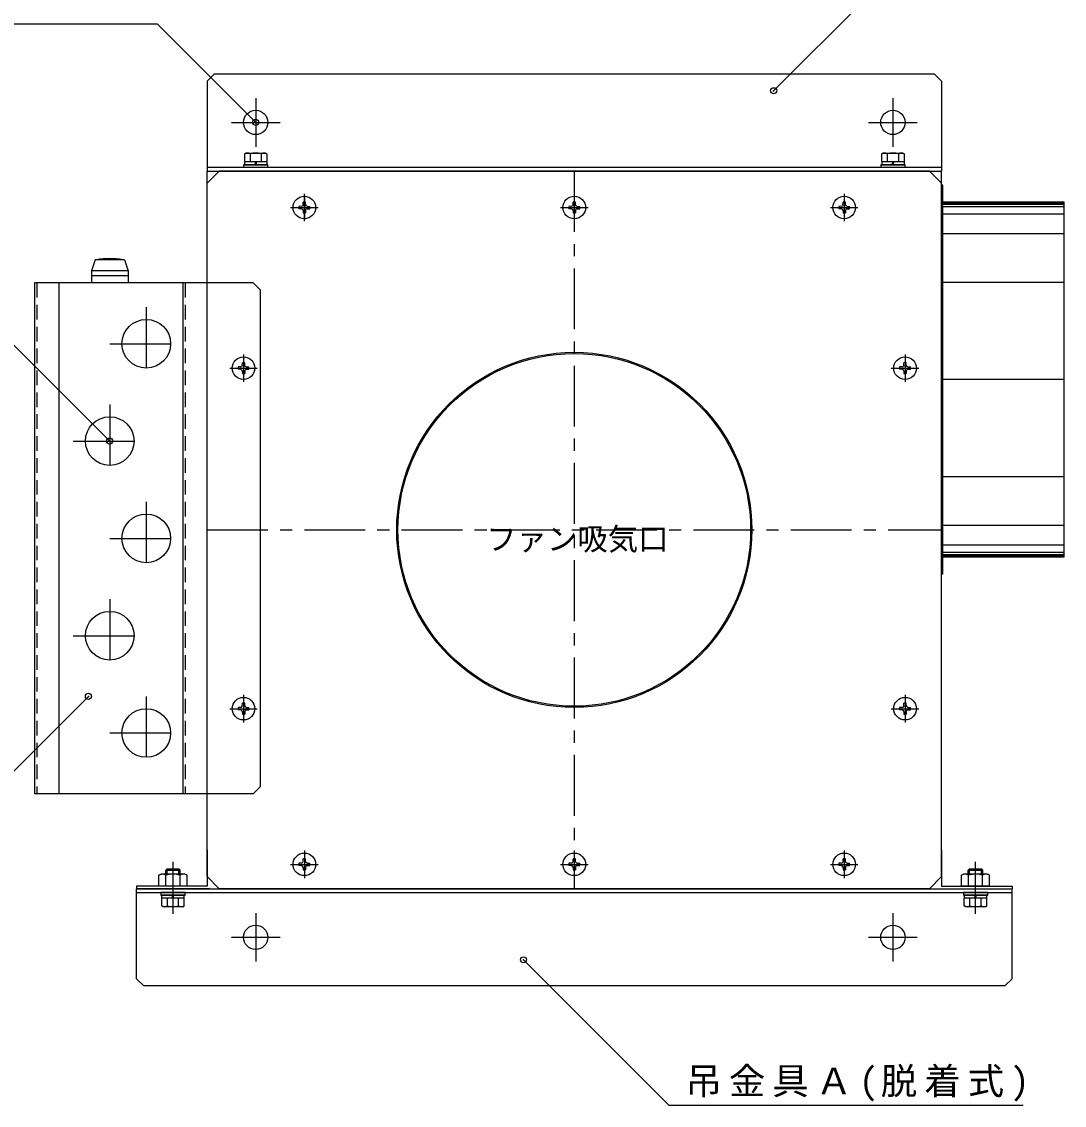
# Model space of a CAD drawing. Units: millimetres, scale not verified. Extents: x -1999 to 2121, y -738 to 667.
# Drawn here: x 429.7 to 858.4, y -32.7 to 412.8 of the extents above; entities that cross this region are included whole.
import ezdxf
from ezdxf.enums import TextEntityAlignment as Align

# ---------------------------------------------------------------- set-up
doc = ezdxf.new("R2010")
doc.units = ezdxf.units.MM
doc.header["$LTSCALE"] = 5
doc.header["$PDMODE"] = 32
doc.header["$PDSIZE"] = 2.5
for name, pattern in [('CHAIN1', [8, 5, -1, 1, -1]), ('CHAIN2', [12, 9, -1, 1, -1]), ('DASHED1', [1.8, 1.2, -0.6])]:
    doc.linetypes.add(name, pattern=pattern)
doc.layers.add('0-0', color=7, linetype='Continuous')
doc.styles.add('ＭＳ ゴシック', font='')
doc.styles.get('ＭＳ ゴシック').set_extended_font_data('MS Gothic')

msp = doc.modelspace()

# ---------------------------------------------------------------- linework, layer by layer
at = {"layer": '0-0', "color": 4}
for p, q in [((738.921, 384.366), (776.268, 421.712)), ((485.611, 411.687), (311.042, 411.687)), ((525.94, 371.358), (485.611, 411.687)), ((508.94, 391.358), (505.94, 388.358)), ((505.94, 388.358), (505.94, 351.358)), ((521.94, 358.758), (521.321, 358.401)), ((521.321, 358.401), (521.321, 355.258)), ((521.94, 358.758), (529.94, 358.758)), ((523.63, 358.401), (523.63, 355.258)), ((528.249, 358.401), (528.249, 355.258)), ((529.94, 358.758), (530.558, 358.401)), ((530.558, 358.401), (530.558, 355.258)), ((783.94, 358.758), (783.321, 358.401)), ((783.321, 358.401), (783.321, 355.258)), ((783.94, 358.758), (791.94, 358.758)), ((785.63, 358.401), (785.63, 355.258)), ((790.249, 358.401), (790.249, 355.258)), ((791.94, 358.758), (792.559, 358.401)), ((792.559, 358.401), (792.559, 355.258)), ((505.94, 352.958), (807.94, 352.958)), ((530.94, 353.958), (520.94, 353.958)), ((520.94, 353.958), (520.94, 352.958)), ((520.94, 352.958), (530.94, 352.958)), ((521.321, 355.258), (530.558, 355.258)), ((521.34, 355.258), (530.54, 355.258)), ((521.34, 355.258), (521.34, 353.958)), ((521.34, 353.958), (530.54, 353.958)), ((525.914, 355.258), (525.566, 353.958)), ((525.94, 354.458), (525.94, 354.458)), ((526.314, 355.258), (525.966, 353.958)), ((527.19, 354.458), (527.19, 354.458)), ((530.54, 355.258), (530.54, 353.958)), ((530.94, 352.958), (530.94, 353.958)), ((792.94, 353.958), (782.94, 353.958)), ((782.94, 353.958), (782.94, 352.958)), ((782.94, 352.958), (792.94, 352.958)), ((783.321, 355.258), (792.559, 355.258)), ((783.34, 355.258), (792.54, 355.258)), ((783.34, 355.258), (783.34, 353.958)), ((783.34, 353.958), (792.54, 353.958)), ((787.914, 355.258), (787.566, 353.958)), ((787.94, 354.458), (787.94, 354.458)), ((788.314, 355.258), (787.966, 353.958)), ((789.19, 354.458), (789.19, 354.458)), ((792.54, 355.258), (792.54, 353.958)), ((792.94, 352.958), (792.94, 353.958)), ((545.43, 337.459), (545.447, 338.578)), ((546.442, 337.459), (546.426, 338.578)), ((656.43, 337.459), (656.447, 338.578)), ((657.442, 337.459), (657.426, 338.578)), ((767.43, 337.459), (767.447, 338.578)), ((768.442, 337.459), (768.426, 338.578)), ((544.836, 336.865), (543.717, 336.848)), ((544.836, 335.852), (543.717, 335.869)), ((544.836, 336.865), (545.242, 337.053)), ((544.836, 335.852), (545.242, 335.664)), ((545.43, 337.459), (545.242, 337.053)), ((545.43, 335.258), (545.242, 335.664)), ((545.43, 335.258), (545.447, 334.139)), ((546.442, 335.258), (546.426, 334.139)), ((546.442, 337.459), (546.631, 337.053)), ((546.442, 335.258), (546.631, 335.664)), ((547.036, 336.865), (546.631, 337.053)), ((547.036, 335.852), (546.631, 335.664)), ((547.036, 336.865), (548.155, 336.848)), ((547.036, 335.852), (548.155, 335.869)), ((655.836, 336.865), (654.717, 336.848)), ((655.836, 335.852), (654.717, 335.869)), ((655.836, 336.865), (656.242, 337.053)), ((655.836, 335.852), (656.242, 335.664)), ((656.43, 337.459), (656.242, 337.053)), ((656.43, 335.258), (656.242, 335.664)), ((656.43, 335.258), (656.447, 334.139)), ((657.442, 335.258), (657.426, 334.139)), ((657.442, 337.459), (657.631, 337.053)), ((657.442, 335.258), (657.631, 335.664)), ((658.036, 336.865), (657.631, 337.053)), ((658.036, 335.852), (657.631, 335.664)), ((658.036, 336.865), (659.155, 336.848)), ((658.036, 335.852), (659.155, 335.869)), ((766.836, 336.865), (765.717, 336.848)), ((766.836, 335.852), (765.717, 335.869)), ((766.836, 336.865), (767.242, 337.053)), ((766.836, 335.852), (767.242, 335.664)), ((767.43, 337.459), (767.242, 337.053)), ((767.43, 335.258), (767.242, 335.664)), ((767.43, 335.258), (767.447, 334.139)), ((768.442, 335.258), (768.426, 334.139)), ((768.442, 337.459), (768.631, 337.053)), ((768.442, 335.258), (768.631, 335.664)), ((769.036, 336.865), (768.631, 337.053)), ((769.036, 335.852), (768.631, 335.664)), ((769.036, 336.865), (770.155, 336.848)), ((769.036, 335.852), (770.155, 335.869)), ((465.94, 240.358), (424.477, 281.821)), ((520.434, 271.459), (520.45, 272.578)), ((521.446, 271.459), (521.429, 272.578)), ((792.434, 271.459), (792.45, 272.578)), ((793.446, 271.459), (793.429, 272.578)), ((519.84, 270.865), (518.72, 270.848)), ((519.84, 269.852), (518.72, 269.869)), ((519.84, 270.865), (520.245, 271.053)), ((519.84, 269.852), (520.245, 269.664)), ((520.434, 271.459), (520.245, 271.053)), ((520.434, 269.258), (520.245, 269.664)), ((520.434, 269.258), (520.45, 268.139)), ((521.446, 269.258), (521.429, 268.139)), ((521.446, 271.459), (521.634, 271.053)), ((521.446, 269.258), (521.634, 269.664)), ((522.04, 270.865), (521.634, 271.053)), ((522.04, 269.852), (521.634, 269.664)), ((522.04, 270.865), (523.159, 270.848)), ((522.04, 269.852), (523.159, 269.869)), ((791.84, 270.865), (790.72, 270.848)), ((791.84, 269.852), (790.72, 269.869)), ((791.84, 270.865), (792.245, 271.053)), ((791.84, 269.852), (792.245, 269.664)), ((792.434, 271.459), (792.245, 271.053)), ((792.434, 269.258), (792.245, 269.664)), ((792.434, 269.258), (792.45, 268.139)), ((793.446, 269.258), (793.429, 268.139)), ((793.446, 271.459), (793.634, 271.053)), ((793.446, 269.258), (793.634, 269.664)), ((794.04, 270.865), (793.634, 271.053)), ((794.04, 269.852), (793.634, 269.664)), ((794.04, 270.865), (795.159, 270.848)), ((794.04, 269.852), (795.159, 269.869)), ((457.169, 135.419), (419.283, 97.534)), ((519.84, 130.865), (518.72, 130.848)), ((519.84, 129.852), (518.72, 129.869)), ((519.84, 130.865), (520.245, 131.053)), ((519.84, 129.852), (520.245, 129.664)), ((520.434, 131.459), (520.245, 131.053)), ((520.434, 129.258), (520.245, 129.664)), ((520.434, 131.459), (520.45, 132.578)), ((520.434, 129.258), (520.45, 128.139)), ((521.446, 131.459), (521.429, 132.578)), ((521.446, 129.258), (521.429, 128.139)), ((521.446, 131.459), (521.634, 131.053)), ((521.446, 129.258), (521.634, 129.664)), ((522.04, 130.865), (521.634, 131.053)), ((522.04, 129.852), (521.634, 129.664)), ((522.04, 130.865), (523.159, 130.848)), ((522.04, 129.852), (523.159, 129.869)), ((791.84, 130.865), (790.72, 130.848)), ((791.84, 129.852), (790.72, 129.869)), ((791.84, 130.865), (792.245, 131.053)), ((791.84, 129.852), (792.245, 129.664)), ((792.434, 131.459), (792.245, 131.053)), ((792.434, 129.258), (792.245, 129.664)), ((792.434, 131.459), (792.45, 132.578)), ((792.434, 129.258), (792.45, 128.139)), ((793.446, 131.459), (793.429, 132.578)), ((793.446, 129.258), (793.429, 128.139)), ((793.446, 131.459), (793.634, 131.053)), ((793.446, 129.258), (793.634, 129.664)), ((794.04, 130.865), (793.634, 131.053)), ((794.04, 129.852), (793.634, 129.664)), ((794.04, 130.865), (795.159, 130.848)), ((794.04, 129.852), (795.159, 129.869)), ((544.84, 66.865), (543.72, 66.848)), ((544.84, 66.865), (545.245, 67.053)), ((545.434, 67.459), (545.245, 67.053)), ((545.434, 67.459), (545.45, 68.578)), ((546.446, 67.459), (546.429, 68.578)), ((546.446, 67.459), (546.634, 67.053)), ((547.04, 66.865), (546.634, 67.053)), ((547.04, 66.865), (548.159, 66.848)), ((655.84, 66.865), (654.72, 66.848)), ((655.84, 66.865), (656.245, 67.053)), ((656.434, 67.459), (656.245, 67.053)), ((656.434, 67.459), (656.45, 68.578)), ((657.446, 67.459), (657.429, 68.578)), ((657.446, 67.459), (657.634, 67.053)), ((658.04, 66.865), (657.634, 67.053)), ((658.04, 66.865), (659.159, 66.848)), ((766.84, 66.865), (765.72, 66.848)), ((766.84, 66.865), (767.245, 67.053)), ((767.434, 67.459), (767.245, 67.053)), ((767.434, 67.459), (767.45, 68.578)), ((768.446, 67.459), (768.429, 68.578)), ((768.446, 67.459), (768.634, 67.053)), ((769.04, 66.865), (768.634, 67.053)), ((769.04, 66.865), (770.159, 66.848)), ((488.94, 63.917), (489.481, 64.458)), ((488.94, 63.917), (494.94, 63.917)), ((488.94, 62.358), (488.94, 63.917)), ((489.481, 64.458), (494.398, 64.458)), ((489.481, 62.358), (489.481, 64.458)), ((490.69, 64.458), (490.69, 64.458)), ((491.94, 64.458), (491.94, 64.458)), ((494.398, 64.458), (494.94, 63.917)), ((494.398, 62.358), (494.398, 64.458)), ((494.94, 62.358), (494.94, 63.917)), ((544.84, 65.852), (543.72, 65.869)), ((544.84, 65.852), (545.245, 65.664)), ((545.434, 65.258), (545.245, 65.664)), ((545.434, 65.258), (545.45, 64.139)), ((546.446, 65.258), (546.429, 64.139)), ((546.446, 65.258), (546.634, 65.664)), ((547.04, 65.852), (546.634, 65.664)), ((547.04, 65.852), (548.159, 65.869)), ((655.84, 65.852), (654.72, 65.869)), ((655.84, 65.852), (656.245, 65.664)), ((656.434, 65.258), (656.245, 65.664)), ((656.434, 65.258), (656.45, 64.139)), ((657.446, 65.258), (657.429, 64.139)), ((657.446, 65.258), (657.634, 65.664)), ((658.04, 65.852), (657.634, 65.664)), ((658.04, 65.852), (659.159, 65.869)), ((766.84, 65.852), (765.72, 65.869)), ((766.84, 65.852), (767.245, 65.664)), ((767.434, 65.258), (767.245, 65.664)), ((767.434, 65.258), (767.45, 64.139)), ((768.446, 65.258), (768.429, 64.139)), ((768.446, 65.258), (768.634, 65.664)), ((769.04, 65.852), (768.634, 65.664)), ((769.04, 65.852), (770.159, 65.869)), ((818.94, 63.917), (819.481, 64.458)), ((818.94, 63.917), (824.94, 63.917)), ((818.94, 62.358), (818.94, 63.917)), ((819.481, 64.458), (824.398, 64.458)), ((819.481, 62.358), (819.481, 64.458)), ((820.69, 64.458), (820.69, 64.458)), ((821.94, 64.458), (821.94, 64.458)), ((824.398, 64.458), (824.94, 63.917)), ((824.398, 62.358), (824.398, 64.458)), ((824.94, 62.358), (824.94, 63.917)), ((496.84, 62.358), (487.04, 62.358)), ((489.053, 57.358), (489.053, 61.854)), ((494.826, 57.358), (494.826, 61.854)), ((826.84, 62.358), (817.04, 62.358)), ((819.053, 57.358), (819.053, 61.854)), ((824.826, 57.358), (824.826, 61.854)), ((476.94, 19.358), (476.94, 56.358)), ((476.94, 54.758), (836.94, 54.758)), ((497.713, 57.358), (486.166, 57.358)), ((496.94, 54.758), (486.94, 54.758)), ((486.94, 54.758), (486.94, 53.758)), ((486.94, 53.758), (496.94, 53.758)), ((496.54, 53.758), (487.34, 53.758)), ((487.34, 52.458), (487.34, 53.758)), ((491.566, 52.458), (491.914, 53.758)), ((491.965, 52.458), (492.314, 53.758)), ((496.54, 52.458), (496.54, 53.758)), ((496.94, 53.758), (496.94, 54.758)), ((827.713, 57.358), (816.166, 57.358)), ((826.94, 54.758), (816.94, 54.758)), ((816.94, 54.758), (816.94, 53.758)), ((816.94, 53.758), (826.94, 53.758)), ((826.54, 53.758), (817.34, 53.758)), ((817.34, 52.458), (817.34, 53.758)), ((821.566, 52.458), (821.914, 53.758)), ((821.965, 52.458), (822.314, 53.758)), ((826.54, 52.458), (826.54, 53.758)), ((826.94, 53.758), (826.94, 54.758)), ((836.94, 19.358), (836.94, 56.358)), ((487.321, 49.316), (487.321, 52.458)), ((496.558, 52.458), (487.321, 52.458)), ((487.94, 48.958), (487.321, 49.316)), ((496.54, 52.458), (487.34, 52.458)), ((489.63, 49.316), (489.63, 52.458)), ((490.69, 53.258), (490.69, 53.258)), ((491.94, 53.258), (491.94, 53.258)), ((494.249, 49.316), (494.249, 52.458)), ((495.94, 48.958), (496.558, 49.316)), ((496.558, 49.316), (496.558, 52.458)), ((817.321, 49.316), (817.321, 52.458)), ((826.559, 52.458), (817.321, 52.458)), ((817.94, 48.958), (817.321, 49.316)), ((826.54, 52.458), (817.34, 52.458)), ((819.63, 49.316), (819.63, 52.458)), ((820.69, 53.258), (820.69, 53.258)), ((821.94, 53.258), (821.94, 53.258)), ((824.249, 49.316), (824.249, 52.458)), ((825.94, 48.958), (826.559, 49.316)), ((826.559, 49.316), (826.559, 52.458)), ((495.94, 48.958), (487.94, 48.958)), ((825.94, 48.958), (817.94, 48.958)), ((636.06, 27.118), (695.883, -32.705)), ((476.94, 19.358), (479.94, 16.358)), ((833.94, 16.358), (479.94, 16.358)), ((695.883, -32.705), (841.504, -32.705))]:
    msp.add_line(p, q, dxfattribs=at)
at = {"layer": '0-0', "color": 4, "linetype": 'CHAIN1'}
for p, q in [((525.94, 381.358), (525.94, 361.358)), ((787.94, 381.358), (787.94, 361.358)), ((515.94, 371.358), (535.94, 371.358)), ((777.94, 371.358), (797.94, 371.358)), ((656.94, 351.358), (656.94, 56.358)), ((545.936, 341.358), (545.936, 331.358)), ((545.94, 341.358), (545.94, 331.358)), ((656.936, 341.358), (656.936, 331.358)), ((656.94, 341.358), (656.94, 331.358)), ((767.936, 341.358), (767.936, 331.358)), ((767.94, 341.358), (767.94, 331.358)), ((540.936, 336.358), (550.936, 336.358)), ((540.94, 336.358), (550.94, 336.358)), ((651.936, 336.358), (661.936, 336.358)), ((651.94, 336.358), (661.94, 336.358)), ((762.936, 336.358), (772.936, 336.358)), ((762.94, 336.358), (772.94, 336.358)), ((480.94, 295.358), (480.94, 265.358)), ((465.94, 280.358), (495.94, 280.358)), ((520.94, 275.358), (520.94, 265.358)), ((792.94, 275.358), (792.94, 265.358)), ((515.94, 270.358), (525.94, 270.358)), ((787.94, 270.358), (797.94, 270.358)), ((465.94, 255.358), (465.94, 225.358)), ((450.94, 240.358), (480.94, 240.358)), ((480.94, 215.358), (480.94, 185.358)), ((505.94, 203.858), (807.94, 203.858)), ((465.94, 200.358), (495.94, 200.358)), ((465.94, 175.358), (465.94, 145.358)), ((450.94, 160.358), (480.94, 160.358)), ((480.94, 135.358), (480.94, 105.358)), ((520.94, 135.358), (520.94, 125.358)), ((792.94, 135.358), (792.94, 125.358)), ((515.94, 130.358), (525.94, 130.358)), ((787.94, 130.358), (797.94, 130.358)), ((465.94, 120.358), (495.94, 120.358)), ((545.94, 71.358), (545.94, 61.358)), ((545.94, 71.358), (545.94, 61.358)), ((656.94, 71.358), (656.94, 61.358)), ((656.94, 71.358), (656.94, 61.358)), ((767.94, 71.358), (767.94, 61.358)), ((767.94, 71.358), (767.94, 61.358)), ((491.94, 45.958), (491.94, 67.458)), ((821.94, 45.958), (821.94, 67.458)), ((540.94, 66.358), (550.94, 66.358)), ((540.94, 66.358), (550.94, 66.358)), ((651.94, 66.358), (661.94, 66.358)), ((651.94, 66.358), (661.94, 66.358)), ((762.94, 66.358), (772.94, 66.358)), ((762.94, 66.358), (772.94, 66.358)), ((525.94, 46.358), (525.94, 26.358)), ((787.94, 46.358), (787.94, 26.358)), ((515.94, 36.358), (535.94, 36.358)), ((777.94, 36.358), (797.94, 36.358))]:
    msp.add_line(p, q, dxfattribs=at)
at = {"layer": '0-0'}
for p, q in [((505.94, 351.358), (807.94, 351.358)), ((505.94, 325.358), (505.94, 351.358)), ((505.94, 305.358), (505.94, 351.358)), ((510.94, 351.358), (505.94, 346.358)), ((802.94, 351.358), (510.94, 351.358)), ((802.94, 351.358), (807.94, 346.358)), ((807.94, 71.358), (807.94, 351.358)), ((807.94, 321.358), (807.94, 346.358)), ((808.44, 345.608), (807.94, 345.608)), ((808.44, 185.608), (808.44, 345.608)), ((858.44, 338.608), (808.44, 338.608)), ((858.44, 192.608), (858.44, 338.608)), ((858.44, 338.408), (808.44, 338.408)), ((858.44, 338.108), (808.44, 338.108)), ((858.44, 337.608), (808.44, 337.608)), ((858.44, 336.608), (808.44, 336.608)), ((858.44, 333.608), (808.44, 333.608)), ((858.44, 325.608), (808.44, 325.608)), ((807.94, 219.76), (807.94, 324.608)), ((807.94, 76.358), (807.94, 321.358)), ((471.94, 314.858), (473.44, 310.358)), ((473.44, 310.358), (458.44, 310.358)), ((458.44, 310.358), (458.44, 308.358)), ((458.44, 308.358), (458.44, 305.358)), ((473.44, 308.358), (458.44, 308.358)), ((473.44, 310.358), (473.44, 308.358)), ((434.94, 305.358), (434.94, 95.358)), ((524.94, 305.358), (434.94, 305.358)), ((444.94, 305.358), (444.94, 95.358)), ((524.94, 305.358), (454.94, 305.358)), ((495.94, 305.358), (495.94, 95.358)), ((524.94, 305.358), (527.94, 302.358)), ((858.44, 305.608), (808.44, 305.608)), ((527.94, 98.358), (527.94, 302.358)), ((858.44, 265.608), (808.44, 265.608)), ((858.44, 225.608), (808.44, 225.608)), ((858.44, 205.608), (808.44, 205.608)), ((858.44, 197.608), (808.44, 197.608)), ((858.44, 194.608), (808.44, 194.608)), ((858.44, 193.608), (808.44, 193.608)), ((858.44, 193.108), (808.44, 193.108)), ((858.44, 192.808), (808.44, 192.808)), ((858.44, 192.608), (808.44, 192.608)), ((808.44, 185.608), (807.94, 185.608)), ((527.94, 98.358), (524.94, 95.358)), ((524.94, 95.358), (434.94, 95.358)), ((524.94, 95.358), (454.94, 95.358)), ((505.94, 72.358), (505.94, 95.358)), ((505.94, 71.358), (505.94, 95.358)), ((807.94, 61.358), (807.94, 76.358)), ((505.94, 72.358), (505.94, 57.358)), ((807.94, 72.358), (807.94, 57.358)), ((505.94, 61.358), (510.94, 56.358)), ((802.94, 56.358), (807.94, 61.358)), ((476.94, 57.358), (476.94, 56.358)), ((505.94, 57.358), (476.94, 57.358)), ((506.94, 56.358), (476.94, 56.358)), ((476.94, 56.358), (836.94, 56.358)), ((802.94, 56.358), (510.94, 56.358)), ((806.94, 56.358), (836.94, 56.358)), ((807.94, 57.358), (836.94, 57.358)), ((836.94, 57.358), (836.94, 56.358)), ((833.94, 16.358), (836.94, 19.358))]:
    msp.add_line(p, q, dxfattribs=at)
at = {"layer": '0-0', "color": 4, "linetype": 'CHAIN2'}
for p, q in [((545.936, 342.008), (545.936, 330.708)), ((656.936, 342.008), (656.936, 330.708)), ((767.936, 342.008), (767.936, 330.708)), ((540.286, 336.358), (551.586, 336.358)), ((651.286, 336.358), (662.586, 336.358)), ((762.286, 336.358), (773.586, 336.358)), ((520.94, 276.008), (520.94, 264.708)), ((792.94, 276.008), (792.94, 264.708)), ((515.29, 270.358), (526.59, 270.358)), ((787.29, 270.358), (798.59, 270.358)), ((520.94, 136.008), (520.94, 124.708)), ((792.94, 136.008), (792.94, 124.708)), ((515.29, 130.358), (526.59, 130.358)), ((787.29, 130.358), (798.59, 130.358)), ((545.94, 72.008), (545.94, 60.708)), ((656.94, 72.008), (656.94, 60.708)), ((767.94, 72.008), (767.94, 60.708)), ((540.29, 66.358), (551.59, 66.358)), ((651.29, 66.358), (662.59, 66.358)), ((762.29, 66.358), (773.59, 66.358))]:
    msp.add_line(p, q, dxfattribs=at)
at = {"layer": '0-0', "linetype": 'DASHED1'}
for p, q in [((435.94, 305.358), (435.94, 95.358)), ((496.94, 305.358), (496.94, 95.358))]:
    msp.add_line(p, q, dxfattribs=at)
at = {"layer": '0-0', "color": 4}
for points in [[(508.94, 391.358), (804.94, 391.358), (807.94, 388.358), (807.94, 351.358)], [(486.166, 57.358), (486.166, 61.854), (487.04, 62.358)], [(497.713, 57.358), (497.713, 61.854), (496.84, 62.358)], [(816.166, 57.358), (816.166, 61.854), (817.04, 62.358)], [(827.713, 57.358), (827.713, 61.854), (826.84, 62.358)]]:
    msp.add_lwpolyline(points, dxfattribs=at)
at = {"layer": '0-0'}
for points in [[(505.94, 61.358), (505.94, 76.358), (505.94, 321.358), (505.94, 346.358)], [(471.94, 314.858), (459.94, 314.858), (458.44, 310.358)], [(473.44, 308.358), (473.44, 305.358), (458.44, 305.358)]]:
    msp.add_lwpolyline(points, dxfattribs=at)
at = {"layer": '0-0', "color": 4}
for centre, radius in [((525.94, 371.358), 5), ((787.94, 371.358), 5), ((545.936, 336.358), 4.65), ((656.936, 336.358), 4.65), ((767.936, 336.358), 4.65), ((520.94, 270.358), 4.65), ((792.94, 270.358), 4.65), ((520.94, 130.358), 4.65), ((792.94, 130.358), 4.65), ((545.94, 66.358), 4.65), ((656.94, 66.358), 4.65), ((767.94, 66.358), 4.65), ((525.94, 36.358), 5), ((787.94, 36.358), 5)]:
    msp.add_circle(centre, radius, dxfattribs=at)
at = {"layer": '0-0'}
for centre, radius in [((480.94, 280.358), 10), ((656.94, 203.858), 73), ((656.94, 203.858), 72.5), ((465.94, 240.358), 10), ((480.94, 200.358), 10), ((465.94, 160.358), 10), ((480.94, 120.358), 10)]:
    msp.add_circle(centre, radius, dxfattribs=at)
at = {"layer": '0-0', "color": 4}
for centre, radius, start, end in [((522.476, 356.714), 2.045, 55.61575, 124.38423), ((525.94, 351.116), 7.643, 72.41203, 107.58795), ((529.404, 356.714), 2.045, 55.61575, 124.38423), ((784.476, 356.714), 2.045, 55.61575, 124.38423), ((787.94, 351.116), 7.643, 72.41203, 107.58795), ((791.404, 356.714), 2.045, 55.61575, 124.38423), ((545.936, 336.358), 2.273, 77.56226, 102.43773), ((656.936, 336.358), 2.273, 77.56226, 102.43773), ((767.936, 336.358), 2.273, 77.56226, 102.43773), ((545.936, 336.358), 2.273, 167.56226, 192.43773), ((545.936, 336.358), 2.273, 257.56226, 282.43773), ((545.936, 336.358), 2.273, 347.56226, 12.43773), ((656.936, 336.358), 2.273, 167.56226, 192.43773), ((656.936, 336.358), 2.273, 257.56226, 282.43773), ((656.936, 336.358), 2.273, 347.56226, 12.43773), ((767.936, 336.358), 2.273, 167.56226, 192.43773), ((767.936, 336.358), 2.273, 257.56226, 282.43773), ((767.936, 336.358), 2.273, 347.56226, 12.43773), ((520.94, 270.358), 2.273, 77.56226, 102.43773), ((792.94, 270.358), 2.273, 77.56226, 102.43773), ((520.94, 270.358), 2.273, 167.56226, 192.43773), ((520.94, 270.358), 2.273, 257.56226, 282.43773), ((520.94, 270.358), 2.273, 347.56226, 12.43773), ((792.94, 270.358), 2.273, 167.56226, 192.43773), ((792.94, 270.358), 2.273, 257.56226, 282.43773), ((792.94, 270.358), 2.273, 347.56226, 12.43773), ((520.94, 130.358), 2.273, 167.56226, 192.43773), ((520.94, 130.358), 2.273, 77.56226, 102.43773), ((520.94, 130.358), 2.273, 347.56226, 12.43773), ((792.94, 130.358), 2.273, 167.56226, 192.43773), ((792.94, 130.358), 2.273, 77.56226, 102.43773), ((792.94, 130.358), 2.273, 347.56226, 12.43773), ((520.94, 130.358), 2.273, 257.56226, 282.43773), ((792.94, 130.358), 2.273, 257.56226, 282.43773), ((545.94, 66.358), 2.273, 167.56226, 192.43773), ((545.94, 66.358), 2.273, 77.56226, 102.43773), ((545.94, 66.358), 2.273, 347.56226, 12.43773), ((656.94, 66.358), 2.273, 167.56226, 192.43773), ((656.94, 66.358), 2.273, 77.56226, 102.43773), ((656.94, 66.358), 2.273, 347.56226, 12.43773), ((767.94, 66.358), 2.273, 167.56226, 192.43773), ((767.94, 66.358), 2.273, 77.56226, 102.43773), ((767.94, 66.358), 2.273, 347.56226, 12.43773), ((545.94, 66.358), 2.273, 257.56226, 282.43773), ((656.94, 66.358), 2.273, 257.56226, 282.43773), ((767.94, 66.358), 2.273, 257.56226, 282.43773), ((487.61, 59.745), 2.556, 55.61586, 124.38412), ((491.94, 52.747), 9.553, 72.41209, 107.58789), ((496.27, 59.745), 2.556, 55.61586, 124.38412), ((817.61, 59.745), 2.556, 55.61586, 124.38412), ((821.94, 52.747), 9.553, 72.41209, 107.58789), ((826.27, 59.745), 2.556, 55.61586, 124.38412), ((488.476, 51.003), 2.045, 235.61575, 304.38423), ((491.94, 56.601), 7.643, 252.41203, 287.58795), ((495.404, 51.003), 2.045, 235.61575, 304.38423), ((818.476, 51.003), 2.045, 235.61575, 304.38423), ((821.94, 56.601), 7.643, 252.41203, 287.58795), ((825.404, 51.003), 2.045, 235.61575, 304.38423)]:
    msp.add_arc(centre, radius, start, end, dxfattribs=at)
at = {"layer": '0-0'}
msp.add_arc((465.94, 284.858), 30.5, 79.61114, 100.38886, dxfattribs=at)
at = {"layer": '0-0', "color": 5}
for p in [(738.921, 384.366), (525.94, 371.358), (465.94, 240.358), (457.169, 135.419), (636.06, 27.118)]:
    msp.add_point(p, dxfattribs=at)

# ---------------------------------------------------------------- texts
at = {"layer": '0-0', "color": 4, "style": 'ＭＳ ゴシック'}
msp.add_text('ファン吸気口', height=9.164, dxfattribs=at).set_placement((620.684, 192.795), align=Align.BOTTOM_LEFT)
at = {"layer": '0-0', "insert": (702.646, -31.145), "char_height": 11, "attachment_point": 7, "style": 'ＭＳ ゴシック'}
msp.add_mtext('\\T1.19;吊金具Ａ(脱着式)', dxfattribs=at)

doc.saveas('drawing.dxf')
